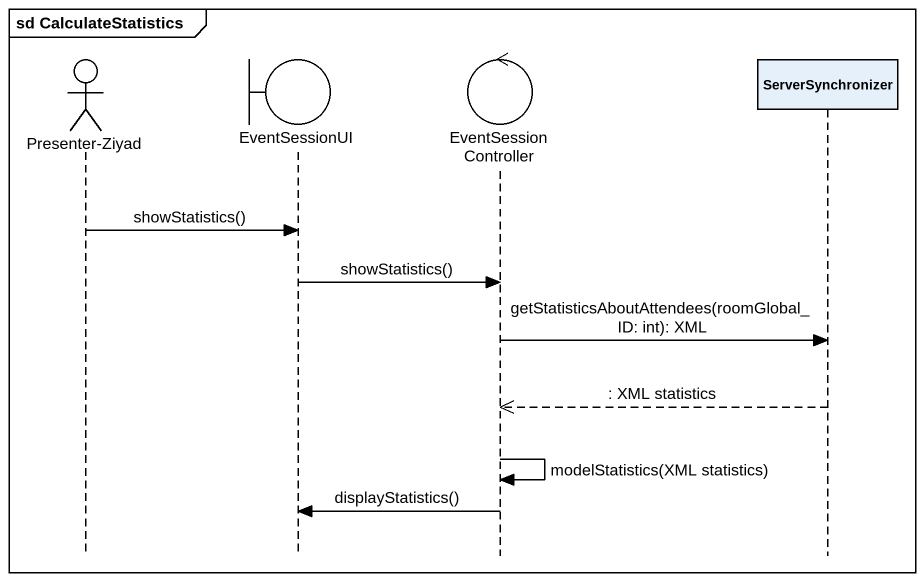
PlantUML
@startuml
mainframe sd CalculateStatistics
hide footbox
actor "Presenter-Ziyad" as Presenter_Ziyad
boundary EventSessionUI
control EventSessionController
participant ServerSynchronizer

Presenter_Ziyad -> EventSessionUI : showStatistics()
EventSessionUI -> EventSessionController : showStatistics()
EventSessionController -> ServerSynchronizer : getStatisticsAboutAttendees(roomGlobal_ID: int): XML
ServerSynchronizer -->> EventSessionController : : XML statistics
EventSessionController -> EventSessionController : modelStatistics(XML statistics)
EventSessionController -> EventSessionUI : displayStatistics()
@enduml
